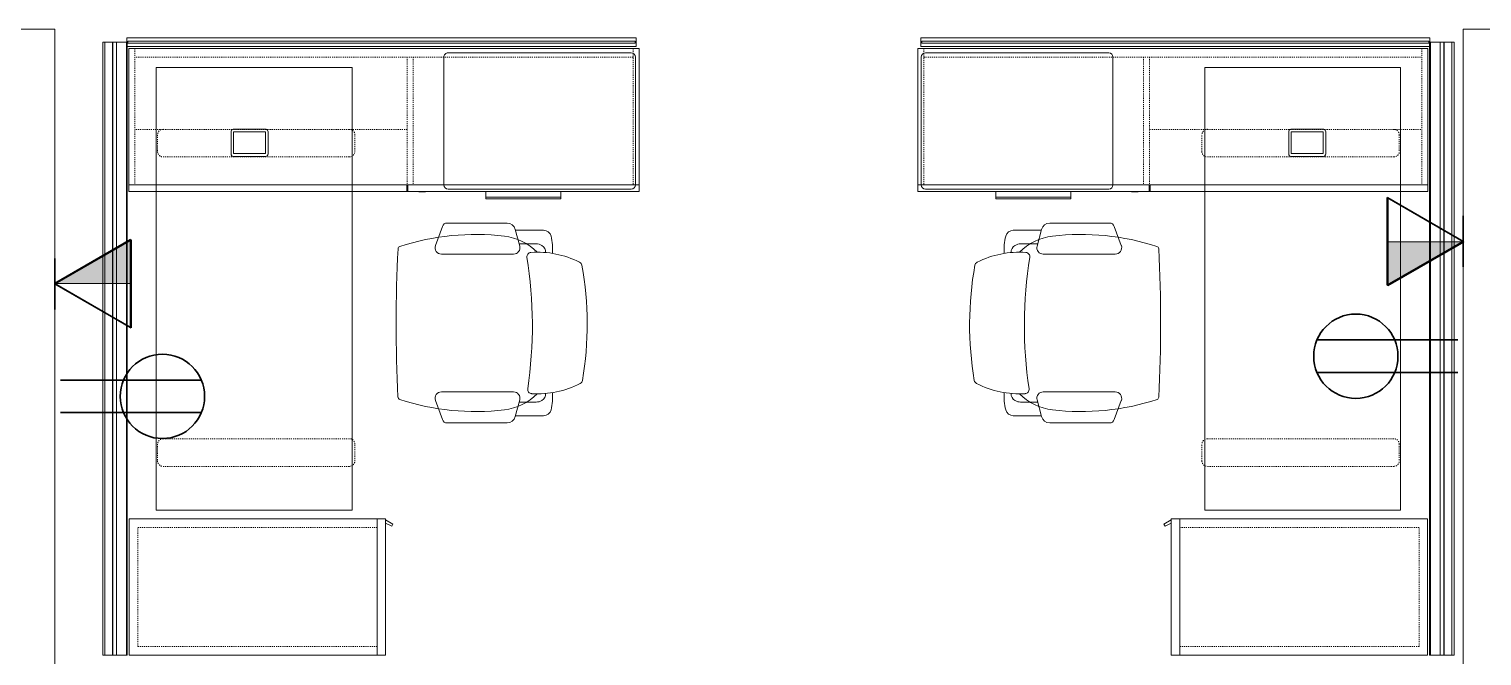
# Model space of a CAD drawing. Header units: inches. Extents: x -326 to 986, y -79 to 1436.
# Drawn here: x 265.2 to 435.8, y 337 to 410.7 of the extents above; entities that cross this region are included whole.
import ezdxf

# ---------------------------------------------------------------- set-up
doc = ezdxf.new("R2010")
doc.units = ezdxf.units.IN
doc.header["$MEASUREMENT"] = 0
doc.linetypes.add('Dash', pattern=[0.25, 0.125, -0.125])
for name, color, linetype, lineweight in [('A-ANNO-NOTE', 131, 'Continuous', 13), ('A-WALL', 113, 'Continuous', 13), ('I-FURN', 30, 'Continuous', 9), ('I-FURN-HDLN', 30, 'Dash', 9), ('I-FURN-PNLS', 30, 'Continuous', 9)]:
    doc.layers.add(name, color=color, linetype=linetype, lineweight=lineweight)

# ---------------------------------------------------------------- blocks, each defined once
blk = doc.blocks.new('Layout_District_1_Pack-Teknion-OTJ-R2015 - Layout_District_1_Pack-Teknion-OTJ-R2015-7140215-Level XX  POWER _ SIGNAL NEW')
at = {"layer": 'I-FURN'}
for p, q in [((-1.45, -72), (-1.45, 0)), ((-1.45, 0), (-0.27, 0)), ((-1.2, 0), (1.42, 0)), ((-1.2, -72), (-1.2, 0)), ((-0.29, -72), (-0.29, 0)), ((-0.29, 0), (0.17, 0)), ((-0.27, 0), (-0.27, -72)), ((0.17, 0), (0.17, -72)), ((0.17, 0), (1.33, 0)), ((0.17, -72), (0.17, 0)), ((1.33, 0), (1.33, -72)), ((1.42, 0), (1.42, -72)), ((46.02, -27.26), (38.99, -27.26)), ((38.44, -27.65), (37.62, -29.91)), ((47.51, -29.97), (46.99, -28.01)), ((47.02, -28.11), (50.31, -28.11)), ((47.44, -29.71), (49.44, -29.71)), ((38.32, -30.91), (46.79, -30.91)), ((38.32, -47.09), (46.79, -47.09)), ((38.44, -50.35), (37.62, -48.09)), ((47.51, -48.03), (46.99, -49.99)), ((47.44, -48.29), (49.44, -48.29)), ((46.02, -50.74), (38.99, -50.74)), ((47.02, -49.89), (50.31, -49.89)), ((-0.27, -72), (-1.45, -72)), ((1.42, -72), (-1.2, -72)), ((0.17, -72), (-0.29, -72)), ((1.33, -72), (0.17, -72))]:
    blk.add_line(p, q, dxfattribs=at)
for centre, radius, start, end in [((38.99, -27.85), 0.585, 90, 160), ((46.02, -28.26), 1, 15, 90), ((42.32, -57.38), 28.78, 83.2404, 108.0109), ((44.94, -35.29), 6.53, 44.8425, 83.2404), ((50.31, -29.02), 0.911, 14.1732, 90), ((45.36, -30.27), 6.02, 354.7307, 14.1732), ((202.98, -38.9), 169.98, 177.0931, 182.9746), ((33.52, -30.3), 0.3, 108.0109, 177.0931), ((38.32, -30.16), 0.75, 160, 270), ((46.79, -30.16), 0.75, 270, 15), ((48.95, -31.2), 0.5, 93.3879, 188.4768), ((49.57, -41.78), 11.1, 62.9816, 93.3879), ((49.44, -31.03), 1.32, 60.2619, 90), ((49.66, -30.66), 0.896, 355.7417, 60.2619), ((-1.42, -38.71), 50.42, 350.8589, 8.4768), ((54.39, -32.34), 0.5, 9.6026, 62.9816), ((16.05, -38.82), 39.38, 349.8217, 9.6026), ((54.32, -45.7), 0.5, 296.6121, 349.8217), ((33.53, -47.71), 0.3, 182.9746, 252.0109), ((38.32, -47.84), 0.75, 90, 200), ((44.94, -42.71), 6.53, 276.7596, 315.1575), ((46.79, -47.84), 0.75, 345, 90), ((48.86, -46.79), 0.5, 170.8589, 266.1226), ((49.57, -36.22), 11.1, 266.1226, 296.6121), ((49.66, -47.34), 0.896, 299.7381, 4.2583), ((45.36, -47.73), 6.02, 345.8268, 5.2693), ((42.32, -20.62), 28.78, 252.0109, 276.7596), ((49.44, -46.97), 1.32, 270, 299.7381), ((50.31, -48.98), 0.911, 270, 345.8268), ((38.99, -50.15), 0.585, 200, 270), ((46.02, -49.74), 1, 270, 345)]:
    blk.add_arc(centre, radius, start, end, dxfattribs=at)
blk = doc.blocks.new('Tower-Teknion-UKSD_Single_Locker_with_Solid_Back-R2015 - UKSD422316FF-Special-7090607-Level XX  POWER _ SIGNAL NEW')
at = {"layer": 'I-FURN'}
for p, q in [((7.13, 15.76), (7.38, 15.9)), ((7.5, 15.05), (7.13, 15.76)), ((7.38, 15.9), (7.88, 15.05)), ((-8, 15.05), (8, 15.05)), ((-8, -15.05), (-8, 15.05)), ((8, 14.05), (-8, 14.05)), ((7.88, 15.05), (7.5, 15.05)), ((8, 15.05), (8, -15.05)), ((8, -15.05), (-8, -15.05))]:
    blk.add_line(p, q, dxfattribs=at)
at = {"layer": 'I-FURN-HDLN'}
for p, q in [((-7, 14.05), (-7, -14.05)), ((7, -14.05), (7, 14.05)), ((-7, -14.05), (7, -14.05))]:
    blk.add_line(p, q, dxfattribs=at)
blk = doc.blocks.new('Storage-Credenza-Teknion-UGDS_Full_Drawer_for_Height_Adjustable_Table-R2015 - 16_ x 66_-V17-Level XX  POWER _ SIGNAL NEW')
at = {"layer": 'I-FURN'}
for p, q in [((29.95, 8), (-29.94, 8)), ((-29.94, 8), (-29.94, -8.78)), ((29.95, -8.78), (29.95, 8)), ((17.66, -1.47), (13.92, -1.47)), ((13.62, -1.77), (13.62, -4.38)), ((13.91, -1.8), (17.66, -1.8)), ((13.91, -4.34), (13.91, -1.8)), ((17.66, -1.8), (17.66, -4.34)), ((17.96, -4.38), (17.96, -1.77)), ((17.66, -4.34), (13.91, -4.34)), ((13.92, -4.68), (17.66, -4.68)), ((-29.52, -8), (-29.94, -8)), ((-7.52, -8), (-29.52, -8)), ((-7.02, -8), (-7.5, -8)), ((-2.72, -8), (-7.02, -8)), ((-2.78, -8.78), (-2.78, -8)), ((3.75, -8), (-2.72, -8)), ((-2.66, -8), (-2.66, -8.78)), ((26.75, -8), (3.75, -8)), ((29.95, -8), (26.75, -8)), ((-29.94, -8.78), (3.75, -8.78)), ((-11.96, -8.78), (-20.76, -8.78)), ((-20.76, -8.78), (-20.76, -9.65)), ((-20.76, -9.46), (-11.96, -9.46)), ((-20.76, -9.65), (-11.96, -9.65)), ((-11.96, -9.65), (-11.96, -8.78)), ((-4.07, -8.78), (-4.86, -8.78)), ((-4.86, -8.78), (-4.86, -8.84)), ((-4.86, -8.84), (-4.07, -8.84)), ((-4.07, -8.84), (-4.07, -8.78)), ((3.75, -8.78), (26.75, -8.78)), ((26.75, -8.78), (29.95, -8.78))]:
    blk.add_line(p, q, dxfattribs=at)
for centre, start, end in [((13.92, -1.77), 103.2808, 180), ((13.92, -1.77), 90, 103.2808), ((17.66, -1.77), 76.7192, 90), ((17.66, -1.77), 0, 76.7192), ((13.92, -4.38), 180, 270), ((17.66, -4.38), 270, 0)]:
    blk.add_arc(centre, 0.299, start, end, dxfattribs=at)
at = {"layer": 'I-FURN-HDLN'}
for p, q in [((-29.24, 8), (-29.24, 7.43)), ((-29.24, 7.43), (-29.24, -8)), ((-29.24, 6.98), (-29.04, 6.98)), ((-29.02, 6.98), (-7.02, 6.98)), ((-7.02, 6.98), (29.25, 6.98)), ((-3.42, 6.98), (-3.42, -8)), ((-2.72, 6.98), (-2.72, -8)), ((29.25, 8), (29.25, -8)), ((-2.72, -1.5), (3.75, -1.5)), ((3.75, -1.5), (4.01, -1.5)), ((4.01, -1.5), (4.06, -1.5)), ((4.07, -1.5), (25.95, -1.5)), ((26.01, -1.5), (26.75, -1.5)), ((26.75, -1.5), (29.25, -1.5))]:
    blk.add_line(p, q, dxfattribs=at)
blk = doc.blocks.new('Seat_Cusion-Teknion-District - UWLC-7090612-Level XX  POWER _ SIGNAL NEW')
at = {"layer": 'I-FURN'}
for p, q in [((-11.25, 7.5), (-11.25, -7.5)), ((10.75, 8), (-10.75, 8)), ((11.25, -7.5), (11.25, 7.5)), ((-10.75, -8), (10.75, -8))]:
    blk.add_line(p, q, dxfattribs=at)
for centre, start, end in [((-10.75, 7.5), 90, 180), ((10.75, 7.5), 360, 90), ((-10.75, -7.5), 180, 270), ((10.75, -7.5), 270, 0)]:
    blk.add_arc(centre, 0.5, start, end, dxfattribs=at)
blk = doc.blocks.new('Worksurface-Teknion-UNWR-Rectangle-R2015 - 24_ Depth-7090609-Level XX  POWER _ SIGNAL NEW')
at = {"layer": 'I-FURN'}
for p, q in [((-26, -24.78), (26, -24.78)), ((-26, -47.78), (-26, -24.78)), ((26, -24.78), (26, -47.78)), ((26, -47.78), (-26, -47.78))]:
    blk.add_line(p, q, dxfattribs=at)
at = {"layer": 'I-FURN-HDLN'}
for p, q in [((-20.86, -46.99), (-20.86, -25.1)), ((-20.22, -24.46), (-18.25, -24.46)), ((-17.61, -25.1), (-17.61, -46.99)), ((15.48, -46.99), (15.48, -25.1)), ((16.12, -24.46), (18.09, -24.46)), ((18.72, -25.1), (18.72, -46.99)), ((-18.25, -47.63), (-20.22, -47.63)), ((18.09, -47.63), (16.12, -47.63))]:
    blk.add_line(p, q, dxfattribs=at)
for centre, start, end in [((-20.22, -25.1), 90, 180), ((-18.25, -25.1), 0, 90), ((16.12, -25.1), 90, 180), ((18.09, -25.1), 0, 90), ((-20.22, -46.99), 180, 270), ((-18.25, -46.99), 270, 0), ((16.12, -46.99), 180, 270), ((18.09, -46.99), 270, 0)]:
    blk.add_arc(centre, 0.638, start, end, dxfattribs=at)
blk = doc.blocks.new('Screens-Teknion-UALSG_Solid_Lateral-R2015 - 9_ High Glass-V15-Level XX  POWER _ SIGNAL NEW')
at = {"layer": 'I-FURN'}
for p, q in [((29.89, 0.51), (-29.89, 0.51)), ((-29.89, 0.51), (-29.89, -0.51)), ((-29.78, 0.12), (-29.78, -0.12)), ((29.78, 0.12), (-29.78, 0.12)), ((29.78, -0.12), (29.78, 0.12)), ((29.89, 0), (29.89, 0.51)), ((29.89, -0.51), (29.89, 0)), ((-29.89, -0.51), (29.86, -0.51)), ((-29.78, -0.12), (29.78, -0.12))]:
    blk.add_line(p, q, dxfattribs=at)
blk = doc.blocks.new('Layout_District_1_Pack-Teknion-OTJ-R2015 - Layout_District_1_Pack-Teknion-OTJ-R2015-7116662-Level XX  POWER _ SIGNAL NEW')
at = {"layer": 'I-FURN'}
for p, q in [((-0.27, 72), (-1.45, 72)), ((-1.45, 72), (-1.45, 0)), ((-1.2, 72), (-1.2, 0)), ((1.42, 72), (-1.2, 72)), ((0.17, 72), (-0.29, 72)), ((-0.29, 72), (-0.29, 0)), ((-0.27, 0), (-0.27, 72)), ((0.17, 0), (0.17, 72)), ((1.33, 72), (0.17, 72)), ((0.17, 72), (0.17, 0)), ((1.33, 0), (1.33, 72)), ((1.42, 0), (1.42, 72)), ((38.44, 50.35), (37.62, 48.09)), ((46.02, 50.74), (38.99, 50.74)), ((47.51, 48.03), (46.99, 49.99)), ((47.02, 49.89), (50.31, 49.89)), ((47.44, 48.29), (49.44, 48.29)), ((38.32, 47.09), (46.79, 47.09)), ((38.32, 30.91), (46.79, 30.91)), ((38.44, 27.65), (37.62, 29.91)), ((47.51, 29.97), (46.99, 28.01)), ((47.44, 29.71), (49.44, 29.71)), ((47.02, 28.11), (50.31, 28.11)), ((46.02, 27.26), (38.99, 27.26)), ((-1.45, 0), (-0.27, 0)), ((-1.2, 0), (1.42, 0)), ((-0.29, 0), (0.17, 0)), ((0.17, 0), (1.33, 0))]:
    blk.add_line(p, q, dxfattribs=at)
for centre, radius, start, end in [((38.99, 50.15), 0.585, 90, 160), ((46.02, 49.74), 1, 15, 90), ((50.31, 48.98), 0.911, 14.1732, 90), ((33.53, 47.71), 0.3, 107.9891, 177.0254), ((42.32, 20.62), 28.78, 83.2404, 107.9891), ((38.32, 47.84), 0.75, 160, 270), ((44.94, 42.71), 6.53, 44.8425, 83.2404), ((46.79, 47.84), 0.75, 270, 15), ((49.44, 46.97), 1.32, 60.2619, 90), ((49.66, 47.34), 0.896, 355.7417, 60.2619), ((45.36, 47.73), 6.02, 354.7307, 14.1732), ((202.98, 38.9), 169.98, 177.0254, 182.9069), ((48.86, 46.79), 0.5, 93.8774, 189.1411), ((-1.42, 38.71), 50.42, 351.5232, 9.1411), ((49.57, 36.22), 11.1, 63.3879, 93.8774), ((54.32, 45.7), 0.5, 10.1783, 63.3879), ((16.05, 38.82), 39.38, 350.3974, 10.1783), ((38.32, 30.16), 0.75, 90, 200), ((46.79, 30.16), 0.75, 345, 90), ((48.95, 31.2), 0.5, 171.5232, 266.6121), ((49.57, 41.78), 11.1, 266.6121, 297.0184), ((49.66, 30.66), 0.896, 299.7381, 4.2583), ((45.36, 30.27), 6.02, 345.8268, 5.2693), ((54.39, 32.34), 0.5, 297.0184, 350.3974), ((33.52, 30.3), 0.3, 182.9069, 251.9891), ((42.32, 57.38), 28.78, 251.9891, 276.7596), ((44.94, 35.29), 6.53, 276.7596, 315.1575), ((49.44, 31.03), 1.32, 270, 299.7381), ((38.99, 27.85), 0.585, 200, 270), ((46.02, 28.26), 1, 270, 345), ((50.31, 29.02), 0.911, 270, 345.8268)]:
    blk.add_arc(centre, radius, start, end, dxfattribs=at)
blk = doc.blocks.new('Tower-Teknion-UKSD_Single_Locker_with_Solid_Back-R2015 - UKSD422316FF-Special-7090606-Level XX  POWER _ SIGNAL NEW')
at = {"layer": 'I-FURN'}
for p, q in [((8, 15.05), (-8, 15.05)), ((-8, 15.05), (-8, -15.05)), ((8, -15.05), (8, 15.05)), ((8, -14.05), (-8, -14.05)), ((-8, -15.05), (8, -15.05)), ((7.5, -15.05), (7.13, -15.76)), ((7.38, -15.9), (7.88, -15.05)), ((7.88, -15.05), (7.5, -15.05)), ((7.13, -15.76), (7.38, -15.9))]:
    blk.add_line(p, q, dxfattribs=at)
at = {"layer": 'I-FURN-HDLN'}
for p, q in [((-7, 14.05), (7, 14.05)), ((-7, -14.05), (-7, 14.05)), ((7, 14.05), (7, -14.05))]:
    blk.add_line(p, q, dxfattribs=at)
blk = doc.blocks.new('Storage-Credenza-Teknion-UGDS_Full_Drawer_for_Height_Adjustable_Table-R2015 - 16_ x 66_-V60-Level XX  POWER _ SIGNAL NEW')
at = {"layer": 'I-FURN'}
for p, q in [((-29.94, -8), (-29.94, 8.78)), ((-29.94, 8.78), (3.75, 8.78)), ((-20.76, 9.65), (-11.96, 9.65)), ((-20.76, 8.78), (-20.76, 9.65)), ((-20.76, 9.46), (-11.96, 9.46)), ((-11.96, 8.78), (-20.76, 8.78)), ((-11.96, 9.65), (-11.96, 8.78)), ((-4.86, 8.84), (-4.07, 8.84)), ((-4.86, 8.78), (-4.86, 8.84)), ((-4.07, 8.78), (-4.86, 8.78)), ((-4.07, 8.84), (-4.07, 8.78)), ((-2.78, 8.78), (-2.78, 8)), ((-2.66, 8), (-2.66, 8.78)), ((3.75, 8.78), (26.75, 8.78)), ((26.75, 8.78), (29.95, 8.78)), ((29.95, 8.78), (29.95, -8)), ((-29.52, 8), (-29.94, 8)), ((-29.04, 8), (-29.52, 8)), ((-7.02, 8), (-29.02, 8)), ((-2.72, 8), (-7.02, 8)), ((3.75, 8), (-2.72, 8)), ((26.75, 8), (3.75, 8)), ((29.95, 8), (26.75, 8)), ((13.62, 1.77), (13.62, 4.38)), ((13.91, 4.34), (13.91, 1.8)), ((17.66, 4.34), (13.91, 4.34)), ((13.92, 4.68), (17.66, 4.68)), ((17.66, 1.8), (17.66, 4.34)), ((17.96, 4.38), (17.96, 1.77)), ((13.91, 1.8), (17.66, 1.8)), ((17.66, 1.47), (13.92, 1.47)), ((29.95, -8), (-29.94, -8))]:
    blk.add_line(p, q, dxfattribs=at)
for centre, start, end in [((13.92, 4.38), 135, 180), ((13.92, 4.38), 90, 135), ((17.66, 4.38), 0, 90), ((13.92, 1.77), 180, 256.7192), ((17.66, 1.77), 283.2808, 360), ((13.92, 1.77), 256.7192, 270), ((17.66, 1.77), 270, 283.2808)]:
    blk.add_arc(centre, 0.299, start, end, dxfattribs=at)
at = {"layer": 'I-FURN-HDLN'}
for p, q in [((-29.24, -7.43), (-29.24, 8)), ((-3.42, -6.98), (-3.42, 8)), ((-2.72, -6.98), (-2.72, 8)), ((29.25, -8), (29.25, 8)), ((-2.72, 1.5), (3.75, 1.5)), ((3.75, 1.5), (4.01, 1.5)), ((4.01, 1.5), (4.06, 1.5)), ((4.07, 1.5), (25.95, 1.5)), ((26.01, 1.5), (26.75, 1.5)), ((26.75, 1.5), (29.25, 1.5)), ((-29.24, -6.98), (-7.52, -6.98)), ((-29.24, -8), (-29.24, -7.43)), ((-7.5, -6.98), (-7.02, -6.98)), ((-7.02, -6.98), (29.25, -6.98))]:
    blk.add_line(p, q, dxfattribs=at)
blk = doc.blocks.new('Seat_Cusion-Teknion-District - UWLC-7090611-Level XX  POWER _ SIGNAL NEW')
at = {"layer": 'I-FURN'}
for p, q in [((-11.25, -7.5), (-11.25, 7.5)), ((-10.75, 8), (10.75, 8)), ((11.25, 7.5), (11.25, -7.5)), ((10.75, -8), (-10.75, -8))]:
    blk.add_line(p, q, dxfattribs=at)
for centre, start, end in [((-10.75, 7.5), 90, 180), ((10.75, 7.5), 0, 90), ((-10.75, -7.5), 180, 270), ((10.75, -7.5), 270, 0)]:
    blk.add_arc(centre, 0.5, start, end, dxfattribs=at)
blk = doc.blocks.new('Worksurface-Teknion-UNWR-Rectangle-R2015 - 24_ Depth-7059560-Level XX  POWER _ SIGNAL NEW')
at = {"layer": 'I-FURN'}
for p, q in [((26, 47.78), (-26, 47.78)), ((-26, 47.78), (-26, 24.78)), ((26, 24.78), (26, 47.78)), ((-26, 24.78), (26, 24.78))]:
    blk.add_line(p, q, dxfattribs=at)
at = {"layer": 'I-FURN-HDLN'}
for p, q in [((-20.86, 46.99), (-20.86, 25.1)), ((-18.25, 47.63), (-20.22, 47.63)), ((-17.61, 25.1), (-17.61, 46.99)), ((15.48, 46.99), (15.48, 25.1)), ((18.09, 47.63), (16.12, 47.63)), ((18.72, 25.1), (18.72, 46.99)), ((-20.22, 24.46), (-18.25, 24.46)), ((16.12, 24.46), (18.09, 24.46))]:
    blk.add_line(p, q, dxfattribs=at)
for centre, start, end in [((-20.22, 46.99), 90, 180), ((-18.25, 46.99), 360, 90), ((16.12, 46.99), 90, 180), ((18.09, 46.99), 0, 90), ((-20.22, 25.1), 180, 270), ((-18.25, 25.1), 270, 360), ((16.12, 25.1), 180, 270), ((18.09, 25.1), 270, 0)]:
    blk.add_arc(centre, 0.638, start, end, dxfattribs=at)
blk = doc.blocks.new('Screens-Teknion-UALSG_Solid_Lateral-R2015 - 9_ High Glass-7090614-Level XX  POWER _ SIGNAL NEW')
at = {"layer": 'I-FURN'}
for p, q in [((-29.89, 0.51), (29.86, 0.51)), ((-29.89, -0.51), (-29.89, 0.51)), ((-29.78, 0.12), (29.78, 0.12)), ((-29.78, -0.12), (-29.78, 0.12)), ((29.78, 0.12), (29.78, -0.12)), ((29.89, 0.51), (29.89, 0)), ((29.89, -0.51), (-29.89, -0.51)), ((29.78, -0.12), (-29.78, -0.12)), ((29.89, 0), (29.89, -0.51))]:
    blk.add_line(p, q, dxfattribs=at)

msp = doc.modelspace()

# ---------------------------------------------------------------- hatches: boundary and pattern name
at = {"layer": 'A-ANNO-NOTE', "lineweight": 9}
for points in [[(268.14, 380.76), (277.07, 385.92), (277.07, 380.76)], [(424.71, 380.53), (424.71, 385.68), (433.65, 385.68)]]:
    msp.add_hatch(color=256, dxfattribs=at).paths.add_polyline_path(points, flags=0)

# ---------------------------------------------------------------- linework, layer by layer
at = {"layer": 'A-ANNO-NOTE', "lineweight": 30}
for p, q in [((433.58, 385.72), (424.65, 390.88)), ((424.65, 390.88), (424.65, 380.57)), ((433.65, 385.68), (424.71, 390.84)), ((424.71, 390.84), (424.71, 380.53)), ((433.58, 382.72), (433.58, 388.72)), ((268.14, 380.76), (277.07, 385.92)), ((268.21, 380.72), (277.14, 385.88)), ((277.07, 375.61), (277.07, 385.92)), ((277.14, 375.57), (277.14, 385.88)), ((433.58, 385.72), (424.65, 380.57)), ((433.65, 385.68), (424.71, 380.53)), ((268.21, 383.72), (268.21, 377.72)), ((268.14, 380.76), (277.07, 375.61)), ((268.21, 380.72), (277.14, 375.57)), ((432.92, 374.15), (416.4, 374.15)), ((432.92, 374.15), (416.4, 374.15)), ((432.92, 370.31), (416.4, 370.31)), ((268.86, 369.43), (285.39, 369.43)), ((268.86, 365.6), (285.39, 365.6)), ((268.86, 365.6), (285.39, 365.6))]:
    msp.add_line(p, q, dxfattribs=at)
at = {"layer": 'A-ANNO-NOTE', "lineweight": 9}
for p, q in [((268.14, 380.76), (277.07, 385.92)), ((277.07, 385.92), (277.07, 380.76)), ((433.65, 385.68), (424.71, 380.53)), ((424.71, 380.53), (424.71, 385.68)), ((424.71, 385.68), (433.65, 385.68)), ((277.07, 380.76), (268.14, 380.76))]:
    msp.add_line(p, q, dxfattribs=at)
at = {"layer": 'A-ANNO-NOTE', "lineweight": 30}
for centre in [(420.96, 372.23), (280.83, 367.51)]:
    msp.add_circle(centre, 4.95, dxfattribs=at)
at = {"layer": 'A-WALL'}
for p, q in [((268.21, 410.65), (263.58, 410.65)), ((268.21, 191.31), (268.21, 410.65)), ((438.2, 410.65), (433.58, 410.65)), ((433.58, 410.65), (433.58, 191.28))]:
    msp.add_line(p, q, dxfattribs=at)

# ---------------------------------------------------------------- block references
at = {"layer": 'I-FURN'}
for name, p, rotation in [('Screens-Teknion-UALSG_Solid_Lateral-R2015 - 9_ High Glass-7090614-Level XX  POWER _ SIGNAL NEW', (306.55, 409.13), 180), ('Storage-Credenza-Teknion-UGDS_Full_Drawer_for_Height_Adjustable_Table-R2015 - 16_ x 66_-V60-Level XX  POWER _ SIGNAL NEW', (306.85, 400.37), 180), ('Seat_Cusion-Teknion-District - UWLC-7090611-Level XX  POWER _ SIGNAL NEW', (325.12, 399.86), 180), ('Worksurface-Teknion-UNWR-Rectangle-R2015 - 24_ Depth-7059560-Level XX  POWER _ SIGNAL NEW', (327.89, 380.15), 90.00000000000203), ('Worksurface-Teknion-UNWR-Rectangle-R2015 - 24_ Depth-7090609-Level XX  POWER _ SIGNAL NEW', (378.43, 380.15), 89.99999999999795), ('Tower-Teknion-UKSD_Single_Locker_with_Solid_Back-R2015 - UKSD422316FF-Special-7090606-Level XX  POWER _ SIGNAL NEW', (291.99, 345.13), 90.00000000000206), ('Tower-Teknion-UKSD_Single_Locker_with_Solid_Back-R2015 - UKSD422316FF-Special-7090607-Level XX  POWER _ SIGNAL NEW', (414.33, 345.13), 89.99999999999794)]:
    msp.add_blockref(name, p, dxfattribs=dict(at, rotation=rotation))
for name, p in [('Screens-Teknion-UALSG_Solid_Lateral-R2015 - 9_ High Glass-V15-Level XX  POWER _ SIGNAL NEW', (399.76, 409.13)), ('Storage-Credenza-Teknion-UGDS_Full_Drawer_for_Height_Adjustable_Table-R2015 - 16_ x 66_-V17-Level XX  POWER _ SIGNAL NEW', (399.46, 400.37)), ('Seat_Cusion-Teknion-District - UWLC-7090612-Level XX  POWER _ SIGNAL NEW', (381.19, 399.86))]:
    msp.add_blockref(name, p, dxfattribs=at)
at = {"layer": 'I-FURN-PNLS'}
msp.add_blockref('Layout_District_1_Pack-Teknion-OTJ-R2015 - Layout_District_1_Pack-Teknion-OTJ-R2015-7116662-Level XX  POWER _ SIGNAL NEW', (275.27, 337.13), dxfattribs=at)
at = {"layer": 'I-FURN-PNLS', "rotation": 180}
msp.add_blockref('Layout_District_1_Pack-Teknion-OTJ-R2015 - Layout_District_1_Pack-Teknion-OTJ-R2015-7140215-Level XX  POWER _ SIGNAL NEW', (431.04, 337.13), dxfattribs=at)

doc.saveas('drawing.dxf')
